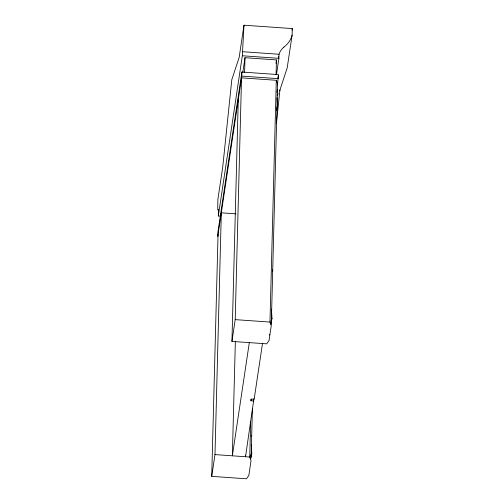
<?xml version="1.0" encoding="UTF-8"?>
<svg xmlns="http://www.w3.org/2000/svg" width="504" height="504" viewBox="0 0 504 504"><rect width="100%" height="100%" fill="white"/><g stroke="black" fill="none" stroke-linecap="round" stroke-linejoin="round"><path stroke-width="0.76" d="M220.657 216.147L218.32 215.983L218.377 210.118L218.238 209.519L217.911 209.979L217.741 208.083L217.892 199.351L222.724 167.133L231.796 79.72L239.161 57.418L243.986 25.2L292.282 28.583L292.112 35.091L287.204 67.851L279.632 90.934L279.909 89.939L276.431 123.461M250.664 421.709L249.738 457.034L251.042 460.643L248.825 475.442L246.475 478.8L211.718 476.368L218.049 234.587M211.718 476.368L214.981 454.595L221.313 212.814L235.985 213.847M231.941 341.403L235.204 319.631L241.536 77.855L276.293 80.287L269.961 322.069L271.265 325.679L269.048 340.484L266.698 343.835L231.941 341.403L238.272 99.622M241.901 72.04L217.892 232.256L217.785 236.326L241.794 76.11L241.901 72.04L278.485 74.605L277.452 84.886M218.32 215.983L242.329 55.768L243.986 25.2M235.362 341.202L232.357 455.811L249.316 342.619M244.604 72.437L244.994 57.714L276.457 59.919L276.072 74.642M245.568 455.169L245.53 456.737L253.94 398.651M253.877 401.008L250.954 400.806L250.992 399.237M250.721 458.886L251.168 455.925L252.409 408.41M270.944 323.921L271.391 320.96L277.597 83.897L276.293 80.287M276.463 74.661L278.914 58.332L279.021 54.262A9.759 5.928 -53.9 0 1 283.935 47.086M242.783 72.456L244.994 57.714M275.946 63.34L276.457 59.919M278.447 58.099L278.674 56.561M277.906 78.492L278.372 75.38M276.916 92.314L277.364 89.353M292.055 30.12L292.282 28.583M250.954 400.806L251.213 399.061L254.142 399.269L262.489 343.539M270.818 323.77L272.009 318.44L271.417 309.122M250.765 457.972L251.786 453.405L251.244 444.862M276.513 110.628L277.565 106.142L276.948 97.745M271.284 319.517L272.009 318.44M250.696 455.024L251.786 453.405M278.347 93.681L277.143 95.231M276.816 107.15L277.565 106.142M242.43 51.698L279.021 54.262M242.329 55.768L278.914 58.332M241.794 76.11L278.378 78.674M276.217 108.612L276.948 108.669M270.661 320.909L271.391 320.96M235.204 319.631L269.961 322.069M250.961 435.821L251.691 435.872M250.438 455.874L251.168 455.925M214.981 454.595L249.738 457.034M269.722 334.48A3.673 2.192 1.5 0 1 269.514 335.034M270.957 322.913A3.673 2.192 1.5 0 1 271.076 324.589M272.349 269.835A3.673 2.192 1.5 0 1 272.469 271.511M292.144 35.085A13.866 8.423 -53.9 0 1 283.922 47.042"/></g></svg>
